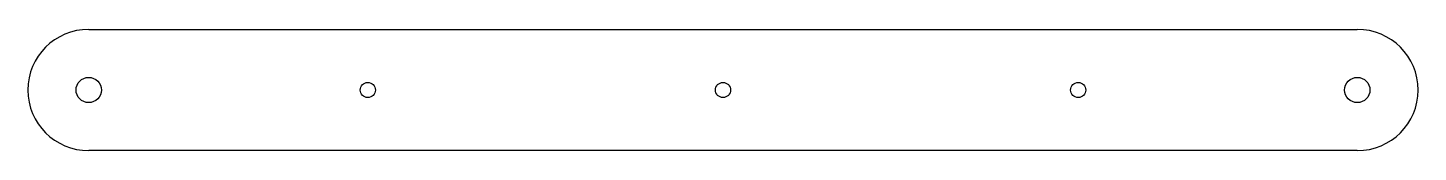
# Model space of a CAD drawing. Header units: millimetres. Extents: x -137 to 137, y -12 to 12.
import ezdxf

# ---------------------------------------------------------------- set-up
doc = ezdxf.new("R2010")
doc.units = ezdxf.units.MM

msp = doc.modelspace()

# ---------------------------------------------------------------- linework, layer by layer
at = {"color": 7, "linetype": 'Continuous', "lineweight": 25}
for p, q in [((-125, 12), (125, 12)), ((125, -12), (-125, -12))]:
    msp.add_line(p, q, dxfattribs=at)
for centre, radius in [((-125, 0), 2.5), ((-70, 0), 1.5), ((0, 0), 1.5), ((70, 0), 1.5), ((125, 0), 2.5)]:
    msp.add_circle(centre, radius, dxfattribs=at)
for centre, start, end in [((-125, 0), 90, 270), ((125, 0), 270, 90)]:
    msp.add_arc(centre, 12, start, end, dxfattribs=at)

doc.saveas('drawing.dxf')
